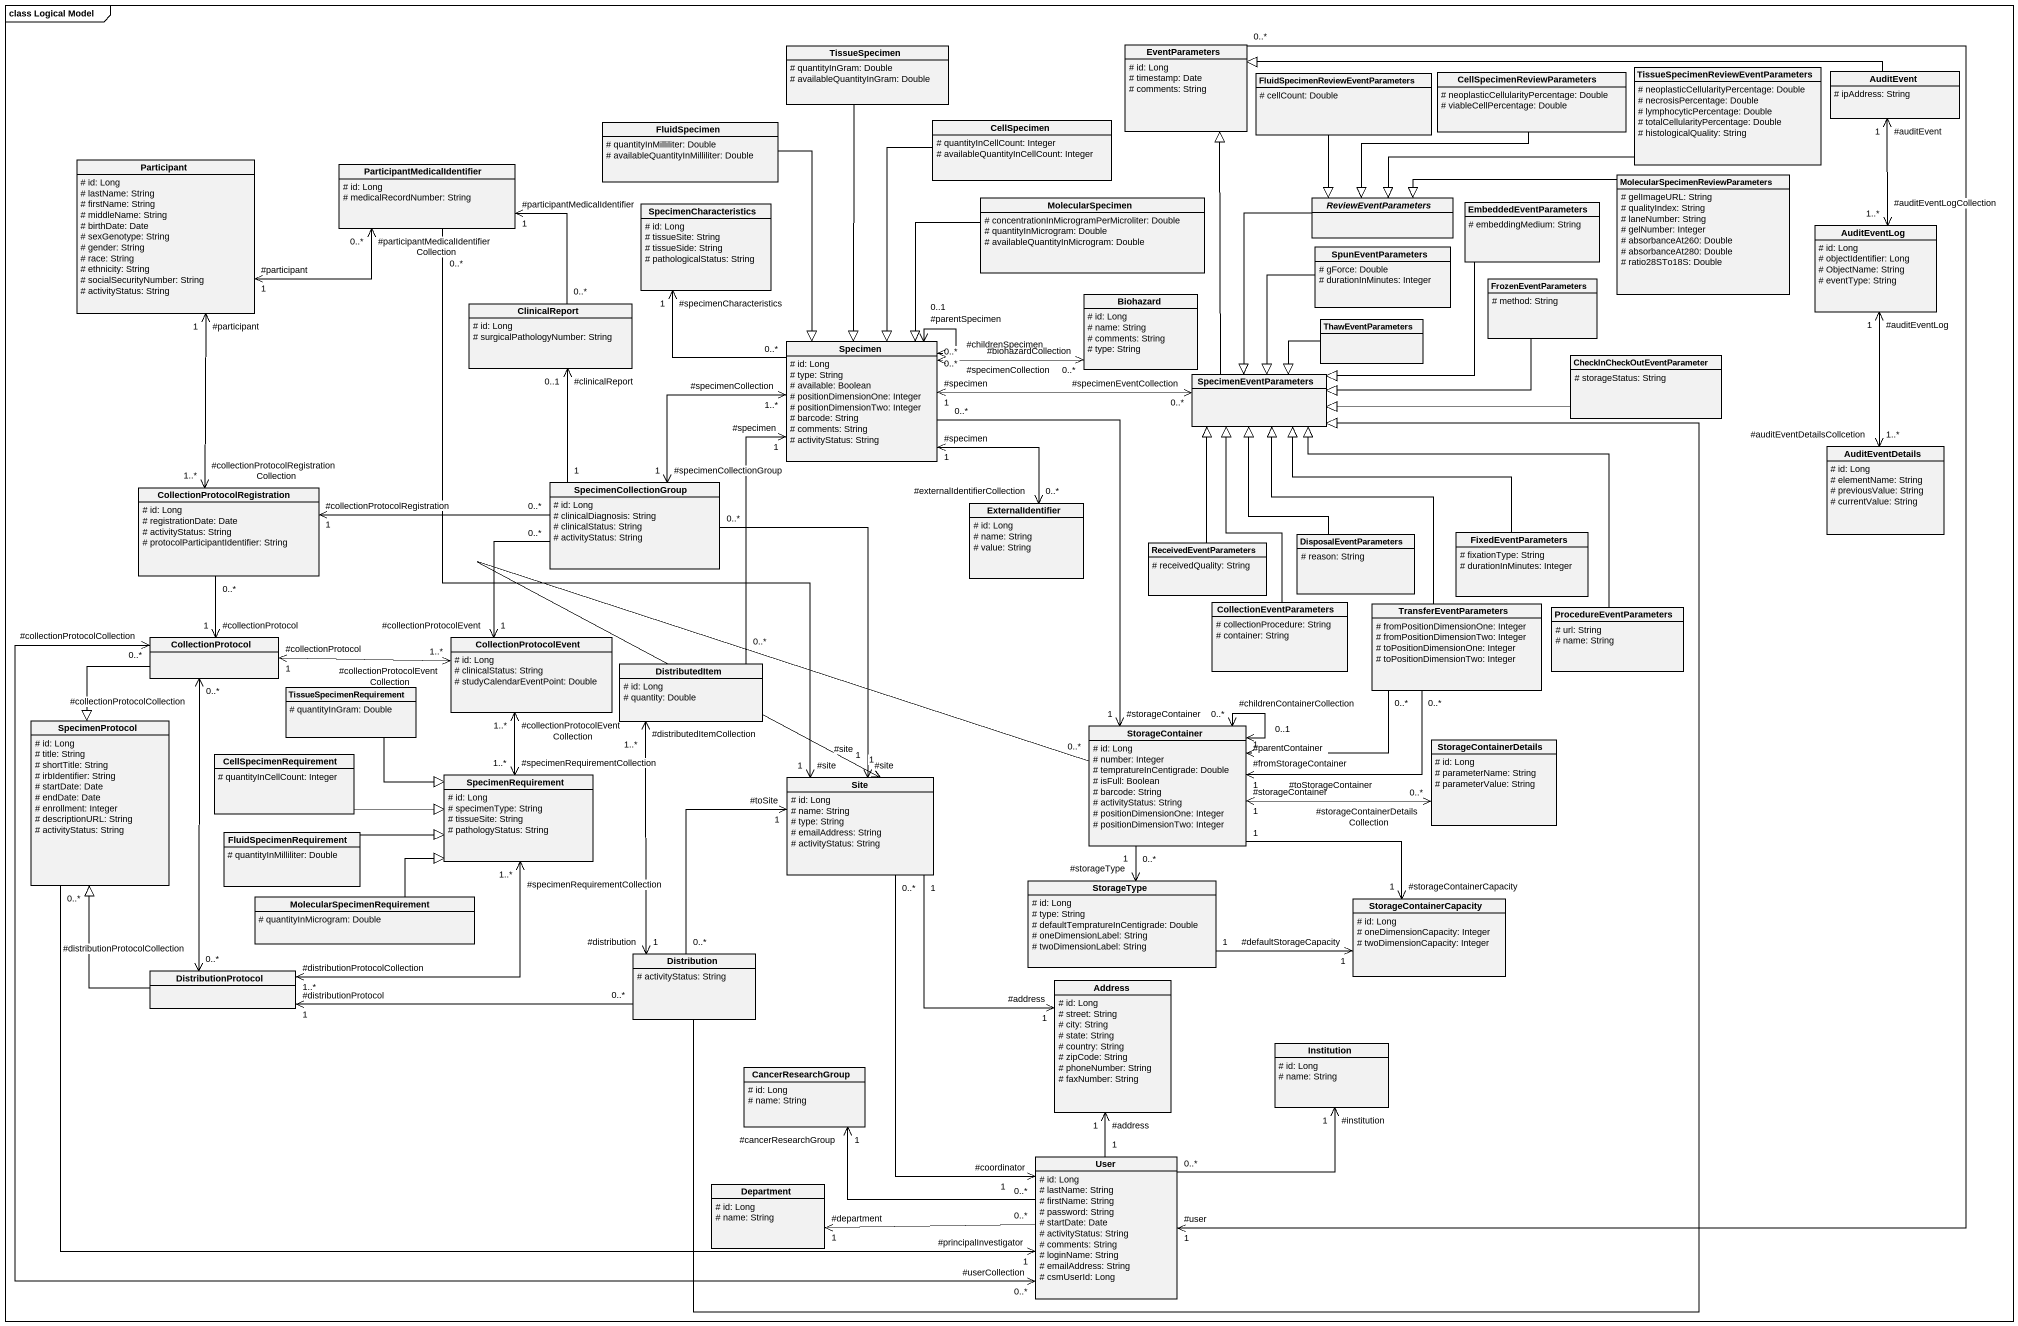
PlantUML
@startuml
mainframe class Logical Model
hide circle
hide empty members
skinparam classAttributeIconSize 0
class TissueSpecimen {
  # quantityInGram: Double
  # availableQuantityInGram: Double
}
class EventParameters {
  # id: Long
  # timestamp: Date
  # comments: String
}
class "FluidSpecimenReviewEventParameters" as FluidSpecimenReviewEventPara {
  # cellCount: Double
}
class CellSpecimenReviewParameters {
  # neoplasticCellularityPercentage: Double
  # viableCellPercentage: Double
}
class "TissueSpecimenReviewEventParameters" as TissueSpecimenReviewEventPar {
  # neoplasticCellularityPercentage: Double
  # necrosisPercentage: Double
  # lymphocyticPercentage: Double
  # totalCellularityPercentage: Double
  # histologicalQuality: String
}
class AuditEvent {
  # ipAddress: String
}
class FluidSpecimen {
  # quantityInMilliliter: Double
  # availableQuantityInMilliliter: Double
}
class CellSpecimen {
  # quantityInCellCount: Integer
  # availableQuantityInCellCount: Integer
}
class "Participant" as Participant_ {
  # id: Long
  # lastName: String
  # firstName: String
  # middleName: String
  # birthDate: Date
  # sexGenotype: String
  # gender: String
  # race: String
  # ethnicity: String
  # socialSecurityNumber: String
  # activityStatus: String
}
class ParticipantMedicalIdentifier {
  # id: Long
  # medicalRecordNumber: String
}
class "MolecularSpecimenReviewParameters" as MolecularSpecimenReviewParam {
  # gelImageURL: String
  # qualityIndex: String
  # laneNumber: String
  # gelNumber: Integer
  # absorbanceAt260: Double
  # absorbanceAt280: Double
  # ratio28STo18S: Double
}
class SpecimenCharacteristics {
  # id: Long
  # tissueSite: String
  # tissueSide: String
  # pathologicalStatus: String
}
class MolecularSpecimen {
  # concentrationInMicrogramPerMicroliter: Double
  # quantityInMicrogram: Double
  # availableQuantityInMicrogram: Double
}
abstract class ReviewEventParameters
class EmbeddedEventParameters {
  # embeddingMedium: String
}
class SpunEventParameters {
  # gForce: Double
  # durationInMinutes: Integer
}
class AuditEventLog {
  # id: Long
  # objectIdentifier: Long
  # ObjectName: String
  # eventType: String
}
class FrozenEventParameters {
  # method: String
}
class ClinicalReport {
  # id: Long
  # surgicalPathologyNumber: String
}
class Biohazard {
  # id: Long
  # name: String
  # comments: String
  # type: String
}
class ThawEventParameters
class Specimen {
  # id: Long
  # type: String
  # available: Boolean
  # positionDimensionOne: Integer
  # positionDimensionTwo: Integer
  # barcode: String
  # comments: String
  # activityStatus: String
}
class "CheckInCheckOutEventParameter" as CheckInCheckOutEventParamete {
  # storageStatus: String
}
class SpecimenEventParameters
class SpecimenCollectionGroup {
  # id: Long
  # clinicalDiagnosis: String
  # clinicalStatus: String
  # activityStatus: String
}
class AuditEventDetails {
  # id: Long
  # elementName: String
  # previousValue: String
  # currentValue: String
}
class "CollectionProtocolRegistration" as CollectionProtocolRegistrati {
  # id: Long
  # registrationDate: Date
  # activityStatus: String
  # protocolParticipantIdentifier: String
}
class ExternalIdentifier {
  # id: Long
  # name: String
  # value: String
}
class ReceivedEventParameters {
  # receivedQuality: String
}
class DisposalEventParameters {
  # reason: String
}
class FixedEventParameters {
  # fixationType: String
  # durationInMinutes: Integer
}
class CollectionProtocol
class CollectionProtocolEvent {
  # id: Long
  # clinicalStatus: String
  # studyCalendarEventPoint: Double
}
class CollectionEventParameters {
  # collectionProcedure: String
  # container: String
}
class TransferEventParameters {
  # fromPositionDimensionOne: Integer
  # fromPositionDimensionTwo: Integer
  # toPositionDimensionOne: Integer
  # toPositionDimensionTwo: Integer
}
class ProcedureEventParameters {
  # url: String
  # name: String
}
class DistributedItem {
  # id: Long
  # quantity: Double
}
class TissueSpecimenRequirement {
  # quantityInGram: Double
}
class SpecimenProtocol {
  # id: Long
  # title: String
  # shortTitle: String
  # irbIdentifier: String
  # startDate: Date
  # endDate: Date
  # enrollment: Integer
  # descriptionURL: String
  # activityStatus: String
}
class CellSpecimenRequirement {
  # quantityInCellCount: Integer
}
class StorageContainer {
  # id: Long
  # number: Integer
  # tempratureInCentigrade: Double
  # isFull: Boolean
  # barcode: String
  # activityStatus: String
  # positionDimensionOne: Integer
  # positionDimensionTwo: Integer
}
class StorageContainerDetails {
  # id: Long
  # parameterName: String
  # parameterValue: String
}
class SpecimenRequirement {
  # id: Long
  # specimenType: String
  # tissueSite: String
  # pathologyStatus: String
}
class Site {
  # id: Long
  # name: String
  # type: String
  # emailAddress: String
  # activityStatus: String
}
class FluidSpecimenRequirement {
  # quantityInMilliliter: Double
}
class MolecularSpecimenRequirement {
  # quantityInMicrogram: Double
}
class StorageType {
  # id: Long
  # type: String
  # defaultTempratureInCentigrade: Double
  # oneDimensionLabel: String
  # twoDimensionLabel: String
}
class StorageContainerCapacity {
  # id: Long
  # oneDimensionCapacity: Integer
  # twoDimensionCapacity: Integer
}
class DistributionProtocol
class Distribution {
  # activityStatus: String
}
class Address {
  # id: Long
  # street: String
  # city: String
  # state: String
  # country: String
  # zipCode: String
  # phoneNumber: String
  # faxNumber: String
}
class Institution {
  # id: Long
  # name: String
}
class CancerResearchGroup {
  # id: Long
  # name: String
}
class User {
  # id: Long
  # lastName: String
  # firstName: String
  # password: String
  # startDate: Date
  # activityStatus: String
  # comments: String
  # loginName: String
  # emailAddress: String
  # csmUserId: Long
}
class Department {
  # id: Long
  # name: String
}
TissueSpecimen --|> Specimen
EventParameters "0..*" --> "#user\n1" User
FluidSpecimenReviewEventPara --|> ReviewEventParameters
CellSpecimenReviewParameters --|> ReviewEventParameters
TissueSpecimenReviewEventPar -left-|> ReviewEventParameters
AuditEvent -left-|> EventParameters
FluidSpecimen --|> Specimen
CellSpecimen --|> Specimen
Participant_ "#participant\n1" <-right-> "#participantMedicalIdentifierCollection\n0..*" ParticipantMedicalIdentifier
Participant_ "#participant\n1" <--> "#collectionProtocolRegistrationCollection\n1..*" CollectionProtocolRegistrati
ParticipantMedicalIdentifier "#participantMedicalIdentifier\n1" <-- "0..*" ClinicalReport
MolecularSpecimenReviewParam -left-|> ReviewEventParameters
MolecularSpecimen --|> Specimen
ReviewEventParameters --|> SpecimenEventParameters
EmbeddedEventParameters --|> SpecimenEventParameters
SpunEventParameters --|> SpecimenEventParameters
AuditEventLog "#auditEventLogCollection\n1..*" <-up-> "#auditEvent\n1" AuditEvent
AuditEventLog "#auditEventLog\n1" <--> "#auditEventDetailsCollcetion\n1..*" AuditEventDetails
FrozenEventParameters -left-|> SpecimenEventParameters
ThawEventParameters -left-|> SpecimenEventParameters
Specimen "0..*" -up-> "#specimenCharacteristics\n1" SpecimenCharacteristics
Specimen "#specimenCollection\n0..*" <-right-> "#biohazardCollection\n0..*" Biohazard
Specimen "#childrenSpecimen\n0..*" <--> "#parentSpecimen\n0..1" Specimen
Specimen "#specimen\n1" <-right-> "#specimenEventCollection\n0..*" SpecimenEventParameters
Specimen "#specimen\n1" <--> "#externalIdentifierCollection\n0..*" ExternalIdentifier
Specimen "0..*" --> "#storageContainer\n1" StorageContainer
CheckInCheckOutEventParamete -left-|> SpecimenEventParameters
SpecimenEventParameters -up-|> EventParameters
SpecimenCollectionGroup "1" -up-> "#clinicalReport\n0..1" ClinicalReport
SpecimenCollectionGroup "#specimenCollectionGroup\n1" <-right-> "#specimenCollection\n1..*" Specimen
SpecimenCollectionGroup "0..*" --> "#collectionProtocolEvent\n1" CollectionProtocolEvent
SpecimenCollectionGroup "0..*" --> "#site\n1" Site
CollectionProtocolRegistrati "#collectionProtocolRegistration\n1" <-right- "0..*" SpecimenCollectionGroup
ReceivedEventParameters -up-|> SpecimenEventParameters
DisposalEventParameters -up-|> SpecimenEventParameters
FixedEventParameters -up-|> SpecimenEventParameters
CollectionProtocol "#collectionProtocol\n1" <-up- "0..*" CollectionProtocolRegistrati
CollectionProtocol "#collectionProtocol\n1" <-right-> "#collectionProtocolEventCollection\n1..*" CollectionProtocolEvent
CollectionProtocol --|> SpecimenProtocol
CollectionProtocol "#collectionProtocolCollection\n0..*" <--> "#distributionProtocolCollection\n0..*" DistributionProtocol
CollectionEventParameters -up-|> SpecimenEventParameters
TransferEventParameters -up-|> SpecimenEventParameters
TransferEventParameters "0..*" -left-> "#fromStorageContainer\n1" StorageContainer
TransferEventParameters "0..*" -left-> "#toStorageContainer\n1" StorageContainer
ProcedureEventParameters -up-|> SpecimenEventParameters
DistributedItem "0..*" -up-> "#specimen\n1" Specimen
TissueSpecimenRequirement --|> SpecimenRequirement
SpecimenProtocol "0..*" -right-> "#principalInvestigator\n1" User
CellSpecimenRequirement -right-|> SpecimenRequirement
StorageContainer "#parentContainer\n0..1" <--> "#childrenContainerCollection\n0..*" StorageContainer
StorageContainer "#storageContainer\n1" <-right-> "#storageContainerDetailsCollection\n0..*" StorageContainerDetails
StorageContainer "0..*" -left-> "#site\n1" Site
StorageContainer "0..*" --> "#storageType\n1" StorageType
SpecimenRequirement "#specimenRequirementCollection\n1..*" <-up-> "#collectionProtocolEventCollection\n1..*" CollectionProtocolEvent
Site "#site\n1" <-up- "0..*" ParticipantMedicalIdentifier
Site "1" --> "#address\n1" Address
Site "0..*" --> "#coordinator\n1" User
FluidSpecimenRequirement -right-|> SpecimenRequirement
MolecularSpecimenRequirement -up-|> SpecimenRequirement
StorageType "1" -right-> "#defaultStorageCapacity\n1" StorageContainerCapacity
StorageContainerCapacity "#storageContainerCapacity\n1" <-left- "1" StorageContainer
DistributionProtocol -up-|> SpecimenProtocol
DistributionProtocol "#distributionProtocolCollection\n1..*" <-right-> "#specimenRequirementCollection\n1..*" SpecimenRequirement
Distribution -up-|> SpecimenEventParameters
Distribution "#distribution\n1" <-up-> "#distributedItemCollection\n1..*" DistributedItem
Distribution "0..*" -up-> "#toSite\n1" Site
Distribution "0..*" -left-> "#distributionProtocol\n1" DistributionProtocol
Institution "#institution\n1" <-- "0..*" User
User "#userCollection\n0..*" <-up-> "#collectionProtocolCollection\n0..*" CollectionProtocol
User "1" -up-> "#address\n1" Address
User "0..*" -left-> "#cancerResearchGroup\n1" CancerResearchGroup
User "0..*" -left-> "#department\n1" Department
@enduml
